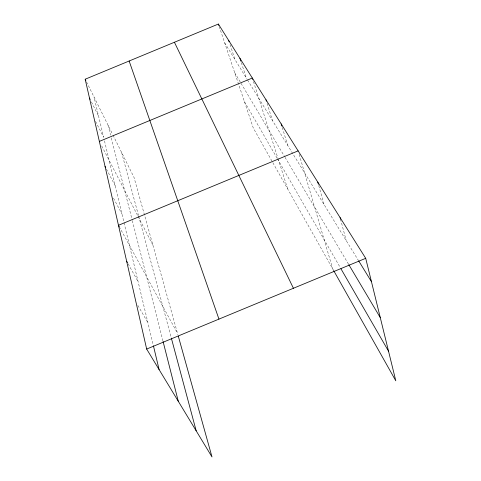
<?xml version="1.0" encoding="UTF-8"?>
<svg xmlns="http://www.w3.org/2000/svg" width="481" height="481" viewBox="0 0 481 481"><rect width="100%" height="100%" fill="white"/><g stroke="black" fill="none" stroke-linecap="round" stroke-linejoin="round"><path stroke-width="0.36" stroke-dasharray="2.4 1.8" d="M224.675 42.815L247.156 79.401M247.547 80.032L358.237 260.155M234.698 72.667L240.686 82.738M241.059 83.363L284.644 156.698M285.023 157.335L348.388 263.955M137.849 305.387L147.907 322.703M244.408 101.575L277.05 158.111M277.417 158.748L340.199 267.478M333.832 270.881L253.283 127.994L219.306 26.828M128.096 263.822L138.101 281.625M119.18 226.581L177.483 333.237M113.51 198.196L121.952 213.979M106.421 169.029L115.224 185.804M101.719 145.977L137.758 215.783M138.095 216.438L152.898 245.106M95.539 121.362L103.631 137.265L94.005 96.94M91.444 101.96L98.605 116.21M86.502 81.842L112.662 134.464M112.993 135.125L134.007 177.399L177.886 334.674M230.038 44.553L235.047 59.698M241.318 62.584L246.38 78.138M253.445 81.542L277.771 157.786M277.994 158.489L287.8 189.225M267.087 103.265L272.511 120.653M282.263 127.489L287.674 145.334M299.17 154.407L332.732 268.927M318.771 185.63L324.086 204.587M121.603 152.441L138.492 215.5M138.684 216.209L171.368 338.209M340.494 219.059L346.2 240.566M108.027 125.138L110.552 135.071M111.273 137.909L132.131 219.871M132.311 220.587L162.897 340.788M104.497 140.873L123.864 222.006M124.038 222.733L153.247 345.063"/><path stroke-width="0.72" d="M178.289 336.117L212.001 456.95L146.663 349.056L85.191 79.215L218.368 24.05L365.71 258.321L395.809 380.814L333.832 270.881M99.363 141.396L252.327 78.036L252.772 79.437M298.13 150.872L118.47 225.288L119.18 226.581M146.663 349.056L365.71 258.321M358.622 260.786L371.44 281.644M348.767 264.598L380.273 317.604M340.945 268.771L388.522 351.172M126.671 261.279L127.387 262.554M105.068 166.444L105.742 167.737M89.49 98.076L90.139 99.369M85.191 79.215L85.846 80.525M174.423 42.256L293.422 288.263M129.142 61.009L218.951 319.113M218.368 24.05L218.837 25.439M228.667 40.422L229.124 41.799M239.941 58.345L240.861 61.171M265.999 99.783L266.438 101.178M281.181 123.924L281.83 126.064M317.785 182.119L318.374 184.223M171.368 338.209L196.188 430.838M340.115 217.628L340.494 219.059M163.077 341.51L178.283 401.274M153.421 345.785L159.103 369.594"/></g></svg>
